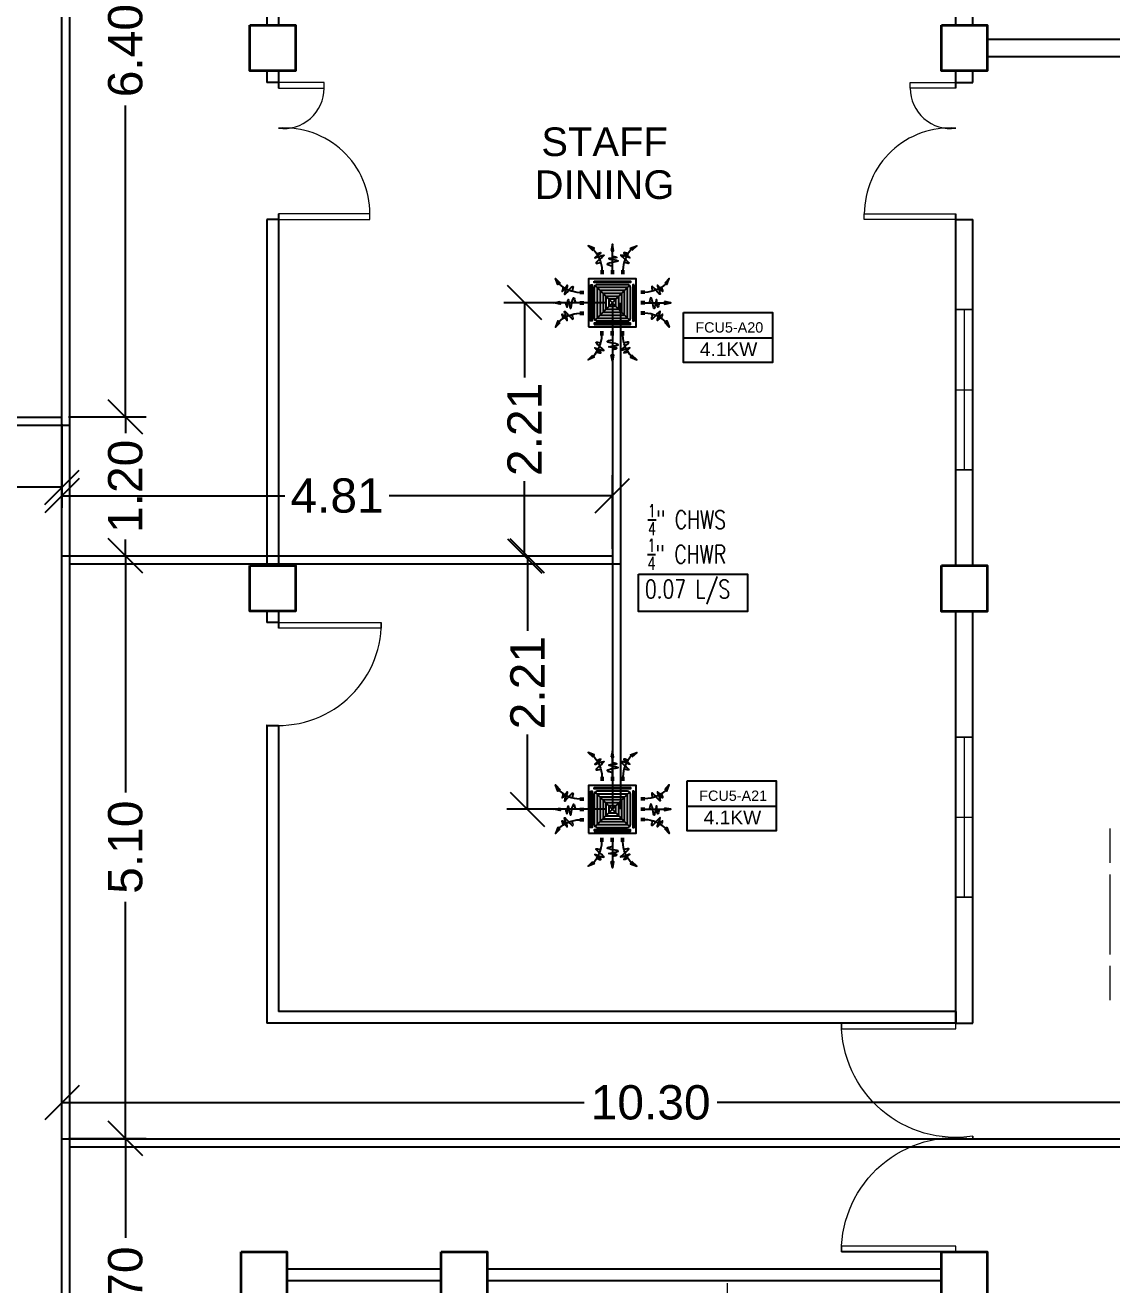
# Model space of a CAD drawing. Header units: millimetres. Extents: x 5 to 598, y 3 to 339.
# Drawn here: x 175.1 to 184.6, y 192.17 to 203.19 of the extents above; entities that cross this region are included whole.
import ezdxf

# ---------------------------------------------------------------- set-up
doc = ezdxf.new("R2010")
doc.units = ezdxf.units.MM
doc.header["$MEASUREMENT"] = 0
for name, color, linetype in [('AIR', 7, 'Continuous'), ('fcu line', 7, 'Continuous'), ('fcu return', 7, 'Continuous'), ('label', 7, 'Continuous'), ('Legends', 7, 'Continuous'), ('pipe dimension', 7, 'Continuous'), ('pipe label', 7, 'Continuous')]:
    doc.layers.add(name, color=color, linetype=linetype)
doc.styles.add('Arch-Dim', font='simplex.shx', dxfattribs={"width": 0.75})
doc.styles.get("Standard").update_dxf_attribs({"font": 'arial.ttf'})
doc.styles.add('SWISSLT175', font='swissl.ttf', dxfattribs={"height": 0.175})
doc.dimstyles.new('Copy of dimension', dxfattribs={"dimtxt": 0.3, "dimasz": 0.3, "dimexe": 0.18, "dimexo": 0.0625, "dimgap": 0.09, "dimtad": 0, "dimzin": 0, "dimdsep": 46, "dimtxsty": 'Standard', "dimblk": 'OBLIQUE', "dimcen": 0.09, "dimclrd": 256, "dimclre": 256, "dimclrt": 256, "dimadec": 0, "dimazin": 0, "dimtfac": 1, "dimtofl": 0, "dimtmove": 0, "dimatfit": 3, "dimldrblk": 'OBLIQUE', "dimfxl": 1, "dimtolj": 1, "dimtzin": 0, "dimarcsym": 0})

# ---------------------------------------------------------------- blocks, each defined once
blk = doc.blocks.new('FCU-13000P (CASSETTE SPLIT)')
at = {"layer": 'AIR', "ltscale": 3}
for p, q in [((0, 0.523), (0, 1)), ((-0.193, 0.558), (-0.193, 0.487)), ((-0.162, 0.558), (-0.162, 0.487)), ((-0.016, 0.558), (-0.016, 0.487)), ((0.016, 0.558), (0.016, 0.487)), ((0.162, 0.558), (0.162, 0.487)), ((0.193, 0.558), (0.193, 0.487)), ((-0.523, 0), (-1, 0)), ((-0.558, 0.193), (-0.487, 0.193)), ((-0.558, 0.162), (-0.487, 0.162)), ((-0.558, 0.016), (-0.487, 0.016)), ((0.558, 0.193), (0.487, 0.193)), ((0.558, 0.162), (0.487, 0.162)), ((0.558, 0.016), (0.487, 0.016)), ((0.523, 0), (1, 0)), ((-0.558, -0.016), (-0.487, -0.016)), ((-0.558, -0.162), (-0.487, -0.162)), ((-0.558, -0.193), (-0.487, -0.193)), ((0.558, -0.016), (0.487, -0.016)), ((0.558, -0.162), (0.487, -0.162)), ((0.558, -0.193), (0.487, -0.193)), ((-0.193, -0.558), (-0.193, -0.487)), ((-0.162, -0.558), (-0.162, -0.487)), ((-0.016, -0.558), (-0.016, -0.487)), ((0, -0.523), (0, -1)), ((0.016, -0.558), (0.016, -0.487)), ((0.162, -0.558), (0.162, -0.487)), ((0.193, -0.558), (0.193, -0.487))]:
    blk.add_line(p, q, dxfattribs=at)
at = {"layer": 'AIR'}
for p, q in [((0.295, -0.295), (-0.295, 0.295)), ((0.295, 0.295), (-0.295, -0.295))]:
    blk.add_line(p, q, dxfattribs=at)
at = {"layer": 'AIR', "ltscale": 3}
for points in [[(-0.335, 0.895), (-0.311, 0.932), (-0.416, 0.973)], [(-0.022, 0.89), (0.022, 0.89), (0, 1)], [(0.335, 0.895), (0.311, 0.932), (0.416, 0.973)], [(-0.895, 0.335), (-0.932, 0.311), (-0.973, 0.416)], [(0.895, 0.335), (0.932, 0.311), (0.973, 0.416)], [(-0.89, 0.022), (-0.89, -0.022), (-1, 0)], [(0.89, 0.022), (0.89, -0.022), (1, 0)], [(-0.895, -0.335), (-0.932, -0.311), (-0.973, -0.416)], [(0.895, -0.335), (0.932, -0.311), (0.973, -0.416)], [(-0.335, -0.895), (-0.311, -0.932), (-0.416, -0.973)], [(-0.022, -0.89), (0.022, -0.89), (0, -1)], [(0.335, -0.895), (0.311, -0.932), (0.416, -0.973)]]:
    blk.add_lwpolyline(points, close=True, dxfattribs=at)
at = {"layer": 'AIR'}
for points in [[(-0.323, 0.914, -0.171809), (-0.178, 0.558), (-0.178, 0.522)], [(0.323, 0.914, 0.171809), (0.178, 0.558), (0.178, 0.522)], [(-0.914, 0.323, 0.171809), (-0.558, 0.178), (-0.522, 0.178)], [(0.914, 0.323, -0.171809), (0.558, 0.178), (0.522, 0.178)], [(-0.914, -0.323, -0.171809), (-0.558, -0.178), (-0.522, -0.178)], [(0.914, -0.323, 0.171809), (0.558, -0.178), (0.522, -0.178)], [(-0.323, -0.914, 0.171809), (-0.178, -0.558), (-0.178, -0.522)], [(0.323, -0.914, -0.171809), (0.178, -0.558), (0.178, -0.522)]]:
    blk.add_lwpolyline(points, format="xyb", dxfattribs=at)
for points in [[(-0.41, -0.41), (0.41, -0.41), (0.41, 0.41), (-0.41, 0.41)], [(-0.373, 0.31), (-0.348, 0.31), (-0.348, -0.31), (-0.373, -0.31)], [(-0.31, 0.372), (0.31, 0.372), (0.31, 0.348), (-0.31, 0.348)], [(-0.26, -0.26), (0.26, -0.26), (0.26, 0.26), (-0.26, 0.26)], [(0.372, 0.31), (0.348, 0.31), (0.348, -0.31), (0.372, -0.31)], [(-0.21, -0.21), (0.21, -0.21), (0.21, 0.21), (-0.21, 0.21)], [(-0.16, -0.16), (0.16, -0.16), (0.16, 0.16), (-0.16, 0.16)], [(-0.11, -0.11), (0.11, -0.11), (0.11, 0.11), (-0.11, 0.11)], [(-0.06, -0.06), (0.06, -0.06), (0.06, 0.06), (-0.06, 0.06)], [(-0.31, -0.373), (0.31, -0.373), (0.31, -0.348), (-0.31, -0.348)]]:
    blk.add_lwpolyline(points, close=True, dxfattribs=at)
blk.add_lwpolyline([(-0.26, -0.31), (0.26, -0.31, 0.414214), (0.31, -0.26), (0.31, 0.26, 0.414214), (0.26, 0.31), (-0.26, 0.31, 0.414214), (-0.31, 0.26), (-0.31, -0.26, 0.414214)], format="xyb", close=True, dxfattribs=at)
at = {"layer": 'AIR', "ltscale": 3}
for points in [[(-0.268, 0.84), (-0.231, 0.852), (-0.134, 0.882), (-0.422, 0.704), (0.005, 0.903), (-0.358, 0.645), (-0.239, 0.678), (-0.199, 0.69)], [(0.268, 0.84), (0.231, 0.852), (0.134, 0.882), (0.422, 0.704), (-0.005, 0.903), (0.358, 0.645), (0.239, 0.678), (0.199, 0.69)], [(-0.84, 0.268), (-0.852, 0.231), (-0.882, 0.134), (-0.704, 0.422), (-0.903, -0.005), (-0.645, 0.358), (-0.678, 0.239), (-0.69, 0.199)], [(0.84, 0.268), (0.852, 0.231), (0.882, 0.134), (0.704, 0.422), (0.903, -0.005), (0.645, 0.358), (0.678, 0.239), (0.69, 0.199)], [(-0.84, -0.268), (-0.852, -0.231), (-0.882, -0.134), (-0.704, -0.422), (-0.903, 0.005), (-0.645, -0.358), (-0.678, -0.239), (-0.69, -0.199)], [(0.84, -0.268), (0.852, -0.231), (0.882, -0.134), (0.704, -0.422), (0.903, 0.005), (0.645, -0.358), (0.678, -0.239), (0.69, -0.199)], [(-0.268, -0.84), (-0.231, -0.852), (-0.134, -0.882), (-0.422, -0.704), (0.005, -0.903), (-0.358, -0.645), (-0.239, -0.678), (-0.199, -0.69)], [(0.268, -0.84), (0.231, -0.852), (0.134, -0.882), (0.422, -0.704), (-0.005, -0.903), (0.358, -0.645), (0.239, -0.678), (0.199, -0.69)]]:
    blk.add_open_spline(points, degree=3, knots=[0.0032834, 0.0032834, 0.0032834, 0.0032834, 0.0712567, 0.1924075, 0.3347111, 0.5062145, 0.5813292, 0.5813292, 0.5813292, 0.5813292], dxfattribs=at)
for points in [[(0, 0.8), (0.077, 0.776), (-0.058, 0.755), (0.098, 0.718), (-0.087, 0.663), (0, 0.631)], [(-0.8, 0), (-0.776, -0.077), (-0.755, 0.058), (-0.718, -0.098), (-0.663, 0.087), (-0.631, 0)], [(0.8, 0), (0.776, -0.077), (0.755, 0.058), (0.718, -0.098), (0.663, 0.087), (0.631, 0)], [(0, -0.8), (0.077, -0.776), (-0.058, -0.755), (0.098, -0.718), (-0.087, -0.663), (0, -0.631)]]:
    blk.add_spline(points, degree=3, dxfattribs=at)
for points in [[(-0.416, 0.973), (-0.335, 0.895), (-0.311, 0.932)], [(0, 1), (-0.022, 0.89), (0.022, 0.89)], [(0.416, 0.973), (0.335, 0.895), (0.311, 0.932)], [(-0.973, 0.416), (-0.895, 0.335), (-0.932, 0.311)], [(0.973, 0.416), (0.895, 0.335), (0.932, 0.311)], [(-1, 0), (-0.89, 0.022), (-0.89, -0.022)], [(1, 0), (0.89, 0.022), (0.89, -0.022)], [(-0.973, -0.416), (-0.895, -0.335), (-0.932, -0.311)], [(0.973, -0.416), (0.895, -0.335), (0.932, -0.311)], [(-0.416, -0.973), (-0.335, -0.895), (-0.311, -0.932)], [(0, -1), (-0.022, -0.89), (0.022, -0.89)], [(0.416, -0.973), (0.335, -0.895), (0.311, -0.932)]]:
    blk.add_solid(points, dxfattribs=at)
blk = doc.blocks.new('_Oblique')
at = {"color": 0, "linetype": 'ByBlock', "lineweight": -2}
blk.add_line((-0.5, -0.5), (0.5, 0.5), dxfattribs=at)
blk = doc.blocks.new('*D19')
at = {"layer": 'Defpoints', "color": 0, "linetype": 'Continuous', "transparency": 16777216}
for p in [(175.414, 206.165), (175.414, 199.761), (175.974, 199.761)]:
    blk.add_point(p, dxfattribs=at)
at = {"layer": 'pipe dimension', "lineweight": -2, "transparency": 16777216}
for p, q in [((175.476, 206.165), (176.154, 206.165)), ((175.974, 206.165), (175.974, 203.443)), ((175.974, 199.761), (175.974, 202.483)), ((175.476, 199.761), (176.154, 199.761))]:
    blk.add_line(p, q, dxfattribs=at)
at = {"layer": 'pipe dimension', "linetype": 'Continuous', "lineweight": -2, "transparency": 16777216, "xscale": 0.3, "yscale": 0.3, "zscale": 0.3}
for p, rotation in [((175.974, 206.165), 90), ((175.974, 199.761), 270)]:
    blk.add_blockref('_Oblique', p, dxfattribs=dict(at, rotation=rotation))
at = {"layer": 'pipe dimension', "linetype": 'Continuous', "lineweight": 25, "transparency": 16777216, "insert": (175.974, 202.963), "char_height": 0.3, "attachment_point": 5, "rotation": 90}
blk.add_mtext('\\A1;6.40', dxfattribs=at)
blk = doc.blocks.new('*D20')
at = {"layer": 'Defpoints', "color": 0, "linetype": 'Continuous', "transparency": 16777216}
for p in [(175.414, 199.761), (175.414, 198.546), (175.974, 198.546)]:
    blk.add_point(p, dxfattribs=at)
at = {"layer": 'pipe dimension', "lineweight": -2, "transparency": 16777216}
for p, q in [((175.476, 199.761), (176.154, 199.761)), ((175.974, 199.761), (175.974, 199.618)), ((175.974, 198.546), (175.974, 198.688)), ((175.476, 198.546), (176.154, 198.546))]:
    blk.add_line(p, q, dxfattribs=at)
at = {"layer": 'pipe dimension', "linetype": 'Continuous', "lineweight": -2, "transparency": 16777216, "xscale": 0.3, "yscale": 0.3, "zscale": 0.3}
for p, rotation in [((175.974, 199.761), 90), ((175.974, 198.546), 270)]:
    blk.add_blockref('_Oblique', p, dxfattribs=dict(at, rotation=rotation))
at = {"layer": 'pipe dimension', "linetype": 'Continuous', "lineweight": 25, "transparency": 16777216, "insert": (175.974, 199.153), "char_height": 0.3, "attachment_point": 5, "rotation": 90}
blk.add_mtext('\\A1;1.20', dxfattribs=at)
blk = doc.blocks.new('*D21')
at = {"layer": 'Defpoints', "color": 0, "linetype": 'Continuous', "transparency": 16777216}
for p in [(175.414, 198.546), (175.414, 193.451), (175.974, 193.451)]:
    blk.add_point(p, dxfattribs=at)
at = {"layer": 'pipe dimension', "lineweight": -2, "transparency": 16777216}
for p, q in [((175.476, 198.546), (176.154, 198.546)), ((175.974, 198.546), (175.974, 196.477)), ((175.974, 193.451), (175.974, 195.519)), ((175.476, 193.451), (176.154, 193.451))]:
    blk.add_line(p, q, dxfattribs=at)
at = {"layer": 'pipe dimension', "linetype": 'Continuous', "lineweight": -2, "transparency": 16777216, "xscale": 0.3, "yscale": 0.3, "zscale": 0.3}
for p, rotation in [((175.974, 198.546), 90), ((175.974, 193.451), 270)]:
    blk.add_blockref('_Oblique', p, dxfattribs=dict(at, rotation=rotation))
at = {"layer": 'pipe dimension', "linetype": 'Continuous', "lineweight": 25, "transparency": 16777216, "insert": (175.974, 195.998), "char_height": 0.3, "attachment_point": 5, "rotation": 90}
blk.add_mtext('\\A1;5.10', dxfattribs=at)
blk = doc.blocks.new('*D22')
at = {"layer": 'Defpoints', "color": 0, "linetype": 'Continuous', "transparency": 16777216}
for p in [(175.414, 193.451), (175.414, 190.748), (175.974, 190.748)]:
    blk.add_point(p, dxfattribs=at)
at = {"layer": 'pipe dimension', "lineweight": -2, "transparency": 16777216}
for p, q in [((175.476, 193.451), (176.154, 193.451)), ((175.974, 193.451), (175.974, 192.581)), ((175.974, 190.748), (175.974, 191.617)), ((175.476, 190.748), (176.154, 190.748))]:
    blk.add_line(p, q, dxfattribs=at)
at = {"layer": 'pipe dimension', "linetype": 'Continuous', "lineweight": -2, "transparency": 16777216, "xscale": 0.3, "yscale": 0.3, "zscale": 0.3}
for p, rotation in [((175.974, 193.451), 90), ((175.974, 190.748), 270)]:
    blk.add_blockref('_Oblique', p, dxfattribs=dict(at, rotation=rotation))
at = {"layer": 'pipe dimension', "linetype": 'Continuous', "lineweight": 25, "transparency": 16777216, "insert": (175.974, 192.099), "char_height": 0.3, "attachment_point": 5, "rotation": 90}
blk.add_mtext('\\A1;2.70', dxfattribs=at)
blk = doc.blocks.new('*D212')
at = {"layer": 'Defpoints', "color": 0, "transparency": 16777216}
for p in [(185.718, 193.765), (175.418, 193.448), (185.718, 193.448)]:
    blk.add_point(p, dxfattribs=at)
at = {"layer": 'Legends', "lineweight": -2, "transparency": 16777216}
for p, q in [((175.418, 193.511), (175.418, 193.945)), ((185.718, 193.511), (185.718, 193.945)), ((175.418, 193.765), (179.987, 193.765)), ((185.718, 193.765), (181.15, 193.765))]:
    blk.add_line(p, q, dxfattribs=at)
at = {"layer": 'Legends', "lineweight": -2, "transparency": 16777216, "xscale": 0.3, "yscale": 0.3, "zscale": 0.3, "rotation": 180}
blk.add_blockref('_Oblique', (175.418, 193.765), dxfattribs=at)
at = {"layer": 'Legends', "lineweight": -2, "transparency": 16777216, "xscale": 0.3, "yscale": 0.3, "zscale": 0.3}
blk.add_blockref('_Oblique', (185.718, 193.765), dxfattribs=at)
at = {"layer": 'Legends', "transparency": 16777216, "insert": (180.568, 193.765), "char_height": 0.3, "attachment_point": 5}
blk.add_mtext('\\A1;10.30', dxfattribs=at)
blk = doc.blocks.new('*D213')
at = {"layer": 'Defpoints', "color": 0, "transparency": 16777216}
for p in [(180.233, 199.071), (175.418, 198.544), (180.233, 198.544)]:
    blk.add_point(p, dxfattribs=at)
at = {"layer": 'Legends', "lineweight": -2, "transparency": 16777216}
for p, q in [((175.418, 198.606), (175.418, 199.251)), ((180.233, 198.606), (180.233, 199.251)), ((175.418, 199.071), (177.369, 199.071)), ((180.233, 199.071), (178.282, 199.071))]:
    blk.add_line(p, q, dxfattribs=at)
at = {"layer": 'Legends', "lineweight": -2, "transparency": 16777216, "xscale": 0.3, "yscale": 0.3, "zscale": 0.3, "rotation": 180}
blk.add_blockref('_Oblique', (175.418, 199.071), dxfattribs=at)
at = {"layer": 'Legends', "lineweight": -2, "transparency": 16777216, "xscale": 0.3, "yscale": 0.3, "zscale": 0.3}
blk.add_blockref('_Oblique', (180.233, 199.071), dxfattribs=at)
at = {"layer": 'Legends', "transparency": 16777216, "insert": (177.825, 199.071), "char_height": 0.3, "attachment_point": 5}
blk.add_mtext('\\A1;4.81', dxfattribs=at)
blk = doc.blocks.new('*D214')
at = {"layer": 'Defpoints', "color": 0, "transparency": 16777216}
for p in [(180.233, 198.544), (179.49, 196.329), (180.233, 196.329)]:
    blk.add_point(p, dxfattribs=at)
at = {"layer": 'Legends', "lineweight": -2, "transparency": 16777216}
for p, q in [((180.17, 198.544), (179.31, 198.544)), ((179.49, 198.544), (179.49, 197.89)), ((179.49, 196.329), (179.49, 196.983)), ((180.17, 196.329), (179.31, 196.329))]:
    blk.add_line(p, q, dxfattribs=at)
at = {"layer": 'Legends', "lineweight": -2, "transparency": 16777216, "xscale": 0.3, "yscale": 0.3, "zscale": 0.3}
for p, rotation in [((179.49, 198.544), 90), ((179.49, 196.329), 270)]:
    blk.add_blockref('_Oblique', p, dxfattribs=dict(at, rotation=rotation))
at = {"layer": 'Legends', "transparency": 16777216, "insert": (179.49, 197.436), "char_height": 0.3, "attachment_point": 5, "rotation": 90}
blk.add_mtext('\\A1;2.21', dxfattribs=at)
blk = doc.blocks.new('*D215')
at = {"layer": 'Defpoints', "color": 0, "transparency": 16777216}
for p in [(179.465, 200.758), (180.233, 200.758), (180.233, 198.544)]:
    blk.add_point(p, dxfattribs=at)
at = {"layer": 'Legends', "lineweight": -2, "transparency": 16777216}
for p, q in [((180.17, 200.758), (179.285, 200.758)), ((179.465, 200.758), (179.465, 200.104)), ((179.465, 198.544), (179.465, 199.198)), ((180.17, 198.544), (179.285, 198.544))]:
    blk.add_line(p, q, dxfattribs=at)
at = {"layer": 'Legends', "lineweight": -2, "transparency": 16777216, "xscale": 0.3, "yscale": 0.3, "zscale": 0.3}
for p, rotation in [((179.465, 200.758), 90), ((179.465, 198.544), 270)]:
    blk.add_blockref('_Oblique', p, dxfattribs=dict(at, rotation=rotation))
at = {"layer": 'Legends', "transparency": 16777216, "insert": (179.465, 199.651), "char_height": 0.3, "attachment_point": 5, "rotation": 90}
blk.add_mtext('\\A1;2.21', dxfattribs=at)
blk = doc.blocks.new('*D216')
at = {"layer": 'Defpoints', "color": 0, "transparency": 16777216}
for p in [(170.789, 199.758), (175.418, 199.758), (170.789, 199.145)]:
    blk.add_point(p, dxfattribs=at)
at = {"layer": 'Legends', "lineweight": -2, "transparency": 16777216}
for p, q in [((170.789, 199.696), (170.789, 198.965)), ((175.418, 199.696), (175.418, 198.965)), ((170.789, 199.145), (172.618, 199.145)), ((175.418, 199.145), (173.589, 199.145))]:
    blk.add_line(p, q, dxfattribs=at)
at = {"layer": 'Legends', "lineweight": -2, "transparency": 16777216, "xscale": 0.3, "yscale": 0.3, "zscale": 0.3, "rotation": 180}
blk.add_blockref('_Oblique', (170.789, 199.145), dxfattribs=at)
at = {"layer": 'Legends', "lineweight": -2, "transparency": 16777216, "xscale": 0.3, "yscale": 0.3, "zscale": 0.3}
blk.add_blockref('_Oblique', (175.418, 199.145), dxfattribs=at)
at = {"layer": 'Legends', "transparency": 16777216, "insert": (173.104, 199.145), "char_height": 0.3, "attachment_point": 5}
blk.add_mtext('\\A1;4.63', dxfattribs=at)

msp = doc.modelspace()

# ---------------------------------------------------------------- linework, layer by layer
at = {"color": 8, "lineweight": 25}
for p, q in [((183.237, 203.185), (183.237, 208.785)), ((183.387, 203.185), (183.387, 208.785)), ((177.212, 207.485), (177.212, 203.185)), ((177.312, 207.485), (177.312, 203.185)), ((189.112, 203.06), (183.512, 203.06)), ((189.112, 202.91), (183.512, 202.91)), ((177.212, 202.785), (177.212, 202.685)), ((177.312, 202.785), (177.312, 202.635)), ((177.312, 202.785), (177.312, 202.685)), ((183.237, 202.635), (183.237, 202.785)), ((183.387, 202.685), (183.387, 202.785)), ((177.312, 202.685), (177.212, 202.685)), ((183.237, 202.685), (183.387, 202.685)), ((177.212, 201.485), (177.212, 198.462)), ((177.312, 201.485), (177.212, 201.485)), ((177.312, 201.535), (177.312, 198.462)), ((183.237, 198.46), (183.237, 201.535)), ((183.237, 201.485), (183.387, 201.485)), ((183.387, 198.46), (183.387, 201.485)), ((177.212, 198.062), (177.212, 197.962)), ((177.312, 198.062), (177.312, 197.962)), ((183.237, 194.46), (183.237, 198.06)), ((183.387, 194.46), (183.387, 198.06)), ((177.312, 197.962), (177.212, 197.962)), ((177.212, 197.067), (177.212, 194.46)), ((177.212, 197.062), (177.312, 197.062)), ((177.312, 197.062), (177.312, 194.56)), ((183.237, 194.56), (177.312, 194.56)), ((183.237, 194.46), (177.312, 194.46)), ((183.237, 194.46), (183.387, 194.46)), ((177.387, 192.31), (178.737, 192.31)), ((179.137, 192.31), (183.112, 192.31)), ((177.387, 192.21), (178.737, 192.21)), ((179.137, 192.21), (183.112, 192.21))]:
    msp.add_line(p, q, dxfattribs=at)
at = {"color": 8, "lineweight": 9}
for p, q in [((183.387, 200.698), (183.237, 200.698)), ((183.312, 199.298), (183.312, 200.698)), ((183.237, 199.998), (183.387, 199.998)), ((183.387, 199.96), (183.387, 199.66)), ((183.387, 199.56), (183.387, 198.86)), ((183.237, 199.298), (183.387, 199.298)), ((183.387, 198.76), (183.387, 198.46)), ((183.387, 198.06), (183.387, 197.76)), ((183.387, 197.66), (183.387, 196.96)), ((183.387, 196.96), (183.237, 196.96)), ((183.312, 195.56), (183.312, 196.96)), ((183.387, 196.86), (183.387, 196.56)), ((183.237, 196.26), (183.387, 196.26)), ((183.387, 196.16), (183.387, 195.86)), ((184.587, 195.86), (184.587, 196.16)), ((183.387, 195.76), (183.387, 195.06)), ((184.587, 195.06), (184.587, 195.76)), ((183.237, 195.56), (183.387, 195.56)), ((183.387, 194.96), (183.387, 194.66)), ((184.587, 194.66), (184.587, 194.96)), ((181.237, 192.185), (181.237, 192.06))]:
    msp.add_line(p, q, dxfattribs=at)
at = {"color": 8, "lineweight": -2}
for p, q in [((177.312, 198.062), (177.312, 197.912)), ((177.212, 197.067), (177.212, 197.062)), ((183.237, 194.56), (183.237, 194.46)), ((177.312, 194.46), (177.212, 194.46)), ((183.237, 194.46), (182.237, 194.46)), ((183.237, 192.46), (182.237, 192.46))]:
    msp.add_line(p, q, dxfattribs=at)
at = {"color": 8, "lineweight": 13}
for p, q in [((177.312, 197.962), (178.212, 197.962)), ((178.212, 197.962), (178.212, 197.912)), ((178.212, 197.912), (177.312, 197.912))]:
    msp.add_line(p, q, dxfattribs=at)
at = {"color": 8, "lineweight": 35}
for points in [[(177.062, 203.185), (177.462, 203.185), (177.462, 202.785), (177.062, 202.785)], [(183.112, 203.185), (183.512, 203.185), (183.512, 202.785), (183.112, 202.785)], [(177.062, 198.462), (177.462, 198.462), (177.462, 198.062), (177.062, 198.062)], [(183.112, 198.46), (183.512, 198.46), (183.512, 198.06), (183.112, 198.06)], [(176.987, 192.46), (177.387, 192.46), (177.387, 192.06), (176.987, 192.06)], [(178.737, 192.46), (179.137, 192.46), (179.137, 192.06), (178.737, 192.06)], [(183.112, 192.46), (183.512, 192.46), (183.512, 192.06), (183.112, 192.06)]]:
    msp.add_lwpolyline(points, close=True, dxfattribs=at)
at = {"color": 8, "lineweight": 13, "ltscale": 0.03}
for points in [[(177.312, 202.685), (177.312, 202.635), (177.712, 202.635), (177.712, 202.685)], [(183.237, 202.685), (183.237, 202.635), (182.837, 202.635), (182.837, 202.685)], [(177.312, 201.535), (177.312, 201.485), (178.112, 201.485), (178.112, 201.535)], [(183.237, 201.535), (183.237, 201.485), (182.437, 201.485), (182.437, 201.535)]]:
    msp.add_lwpolyline(points, close=True, dxfattribs=at)
at = {"color": 8, "lineweight": 9}
for points in [[(183.237, 200.698), (183.387, 200.698), (183.387, 199.298), (183.237, 199.298)], [(183.237, 196.96), (183.387, 196.96), (183.387, 195.56), (183.237, 195.56)]]:
    msp.add_lwpolyline(points, close=True, dxfattribs=at)
at = {"color": 8, "lineweight": 13}
msp.add_lwpolyline([(183.237, 192.46), (183.237, 192.51), (182.237, 192.51), (182.237, 192.46, -0.459034), (183.387, 193.448), (183.387, 193.471), (183.387, 193.448), (183.387, 193.471, -0.459034), (182.237, 194.46), (182.237, 194.41), (183.237, 194.41), (183.237, 194.46)], format="xyb", dxfattribs=at)
at = {"color": 8, "lineweight": 13, "ltscale": 0.03}
for centre, radius, start, end in [((177.359, 202.635), 0.353, 262.3719, 0), ((183.191, 202.635), 0.353, 180, 277.6281), ((177.361, 201.535), 0.752, 0, 93.6952), ((183.189, 201.535), 0.752, 86.3048, 180)]:
    msp.add_arc(centre, radius, start, end, dxfattribs=at)
at = {"color": 8, "lineweight": 13}
msp.add_arc((177.312, 197.962), 0.9, 263.6206, 0, dxfattribs=at)
at = {"layer": 'fcu line', "linetype": 'Continuous'}
for p, q in [((175.418, 190.745), (175.418, 218.25)), ((180.233, 200.758), (180.233, 196.329)), ((170.789, 199.758), (175.418, 199.758)), ((180.233, 198.544), (175.418, 198.544)), ((175.418, 193.448), (193.718, 193.448))]:
    msp.add_line(p, q, dxfattribs=at)
at = {"layer": 'fcu return', "linetype": 'Continuous'}
for p, q in [((175.488, 190.675), (175.488, 218.18)), ((180.303, 200.758), (180.303, 196.329)), ((170.719, 199.688), (175.488, 199.688)), ((180.303, 198.474), (175.488, 198.474)), ((175.488, 193.378), (193.788, 193.378))]:
    msp.add_line(p, q, dxfattribs=at)
at = {"layer": 'Legends', "linetype": 'Continuous', "lineweight": 25}
for p, q in [((180.854, 200.453), (181.633, 200.453)), ((180.888, 196.358), (181.667, 196.358))]:
    msp.add_line(p, q, dxfattribs=at)
at = {"layer": 'Legends'}
for points in [[(180.854, 200.672), (181.633, 200.672), (181.633, 200.235), (180.854, 200.235)], [(180.888, 196.577), (181.667, 196.577), (181.667, 196.14), (180.888, 196.14)]]:
    msp.add_lwpolyline(points, close=True, dxfattribs=at)
at = {"layer": 'pipe label', "color": 2, "linetype": 'Continuous', "lineweight": 25}
msp.add_lwpolyline([(180.463, 198.386), (181.415, 198.386), (181.415, 198.058), (180.463, 198.058)], close=True, dxfattribs=at)

# ---------------------------------------------------------------- block references
at = {"layer": 'AIR', "xscale": 0.5113536813550488, "yscale": 0.5113536813550488, "zscale": 0.5113536813550488}
for p in [(180.233, 200.758), (180.233, 196.329)]:
    msp.add_blockref('FCU-13000P (CASSETTE SPLIT)', p, dxfattribs=at)

# ---------------------------------------------------------------- texts
at = {"layer": 'label', "color": 8, "lineweight": -2, "ltscale": 0.4, "insert": (180.165, 201.977), "char_height": 0.25, "attachment_point": 5, "line_spacing_factor": 0.9, "style": 'SWISSLT175'}
msp.add_mtext('STAFF ^JDINING', dxfattribs=at)
at = {"layer": 'Legends', "linetype": 'Continuous', "lineweight": 25, "attachment_point": 1}
for s, width, insert, char_height in [('FCU5-A20', 0.44811, (180.959, 200.588), 0.09), ('4.1KW', 0.23674, (180.998, 200.412), 0.12), ('FCU5-A21', 0.44811, (180.993, 196.493), 0.09), ('4.1KW', 0.23674, (181.032, 196.318), 0.12)]:
    msp.add_mtext_dynamic_manual_height_columns(s, width=width, gutter_width=1.011, heights=[0], dxfattribs=dict(at, insert=insert, char_height=char_height))
at = {"layer": 'pipe label', "color": 3, "linetype": 'Continuous', "lineweight": 25, "insert": (180.543, 198.996), "char_height": 0.16, "attachment_point": 1, "style": 'Arch-Dim'}
msp.add_mtext_dynamic_manual_height_columns('\\A1;{\\H0.7x;\\S1/4;}" CHWS', width=0.88035, gutter_width=1.011, heights=[0], dxfattribs=at)
at = {"layer": 'pipe label', "color": 240, "linetype": 'Continuous', "lineweight": 25, "insert": (180.539, 198.693), "char_height": 0.16, "attachment_point": 1, "style": 'Arch-Dim'}
msp.add_mtext_dynamic_manual_height_columns('\\A1;{\\H0.7x;\\S1/4;}" CHWR', width=0.88035, gutter_width=1.011, heights=[0], dxfattribs=at)
at = {"layer": 'pipe label', "color": 2, "linetype": 'Continuous', "lineweight": 25, "insert": (180.518, 198.335), "char_height": 0.16, "attachment_point": 1, "style": 'Arch-Dim'}
msp.add_mtext_dynamic_manual_height_columns('0.07 L/S', width=0.89967, gutter_width=1.011, heights=[0], dxfattribs=at)

# ---------------------------------------------------------------- dimensions: what is measured, and where the dimension line sits
at = {"layer": 'Legends'}
for base, p1, p2, picture, middle in [((179.465, 200.758), (180.233, 198.544), (180.233, 200.758), '*D215', (179.465, 199.651)), ((179.4902, 196.3292), (180.2328, 198.5438), (180.2328, 196.3292), '*D214', (179.4902, 197.4365))]:
    dim = msp.add_linear_dim(base=base, p1=p1, p2=p2, angle=90, dimstyle='Copy of dimension', dxfattribs=at)
    dim.commit()
    dim.dimension.update_dxf_attribs({"geometry": picture, "text_midpoint": middle})
for base, p1, p2, picture, middle in [((170.789, 199.145), (175.418, 199.758), (170.789, 199.758), '*D216', (173.104, 199.145)), ((180.2328, 199.0709), (175.4182, 198.5438), (180.2328, 198.5438), '*D213', (177.8255, 199.0709)), ((185.718, 193.765), (175.418, 193.448), (185.718, 193.448), '*D212', (180.568, 193.765))]:
    dim = msp.add_linear_dim(base=base, p1=p1, p2=p2, dimstyle='Copy of dimension', dxfattribs=at)
    dim.commit()
    dim.dimension.update_dxf_attribs({"geometry": picture, "text_midpoint": middle})
at = {"layer": 'pipe dimension', "linetype": 'Continuous', "lineweight": 25}
for base, p1, p2, picture, middle in [((175.974, 199.761), (175.414, 206.165), (175.414, 199.761), '*D19', (175.974, 202.963)), ((175.9743, 193.4505), (175.4138, 198.5461), (175.4138, 193.4505), '*D21', (175.9743, 195.9983)), ((175.974, 190.748), (175.414, 193.451), (175.414, 190.748), '*D22', (175.974, 192.099))]:
    dim = msp.add_linear_dim(base=base, p1=p1, p2=p2, angle=90, dimstyle='Copy of dimension', dxfattribs=at)
    dim.commit()
    dim.dimension.update_dxf_attribs({"geometry": picture, "text_midpoint": middle})
dim = msp.add_linear_dim(base=(175.974, 198.546), p1=(175.414, 199.761), p2=(175.414, 198.546), angle=90, text='1.20', dimstyle='Copy of dimension', dxfattribs=at)
dim.commit()
dim.dimension.update_dxf_attribs({"geometry": '*D20', "text_midpoint": (175.974, 199.153)})

doc.saveas('drawing.dxf')
